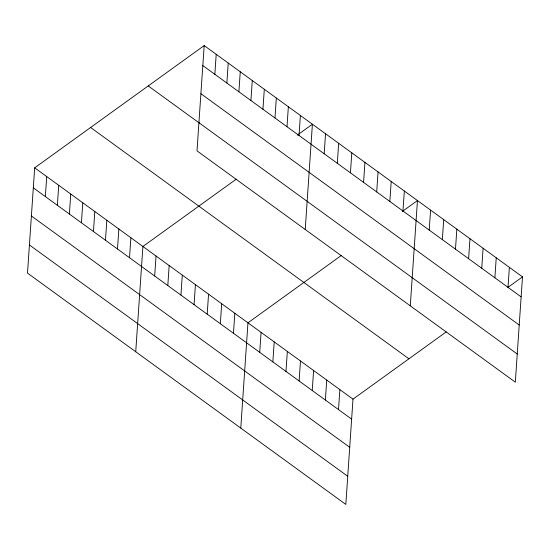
<?xml version="1.0" encoding="UTF-8"?>
<svg xmlns="http://www.w3.org/2000/svg" width="550" height="550" viewBox="0 0 550 550"><rect width="100%" height="100%" fill="white"/><g stroke="black" fill="none" stroke-linecap="round" stroke-linejoin="round"><path stroke-width="0.82" d="M446.222 331.904L352.997 399.149L345.819 504.426L27.5 273.109L34.677 167.833L204.181 45.574L522.5 276.891L515.322 382.168L197.003 150.851L204.181 45.574M45.341 196.563L46.702 176.577M57.365 205.301L58.726 185.316M69.389 214.039L70.751 194.054M81.414 222.778L82.782 202.792M93.438 231.516L94.806 211.53M105.469 240.254L106.831 220.268M117.494 248.992L118.855 229.006M129.518 257.737L130.879 237.744M135.726 351.759L142.904 246.482L236.129 179.238M154.674 276.011L156.035 256.025M167.805 285.553L169.166 265.567M180.936 295.096L182.298 275.11M194.067 304.638L195.429 284.653M214.844 74.305L216.205 54.312M207.199 314.181L208.56 294.188M226.868 83.043L228.229 63.051M220.33 323.723L221.691 303.731M238.893 91.781L240.254 71.789M233.461 333.266L234.822 313.273M250.917 100.519L252.278 80.527M240.776 428.092L247.954 322.816L341.179 255.571M262.941 109.257L264.309 89.272M274.966 117.996L276.334 98.01M259.717 352.351L261.085 332.358M286.997 126.734L288.358 106.748M272.848 361.893L274.216 341.901M299.021 135.472L300.382 115.486M285.979 371.429L287.347 351.443M305.229 229.494L312.407 124.224L297.275 135.142M299.111 380.971L300.472 360.986M324.177 153.752L325.538 133.767M312.242 390.514L313.603 370.528M337.308 163.295L338.669 143.309M325.373 400.056L326.734 380.071M350.439 172.838L351.801 152.845M338.504 409.599L339.866 389.606M363.571 182.38L364.932 162.387M376.702 191.923L378.063 171.93M389.833 201.465L391.194 181.472M402.957 211.008L404.326 191.015M410.279 305.827L417.457 200.558L402.318 211.475M429.22 230.086L430.588 210.1M442.351 239.628L443.712 219.643M455.482 249.171L456.844 229.185M468.614 258.713L469.975 238.721M481.745 268.256L483.106 248.263M494.876 277.798L496.237 257.806M508.007 287.341L509.369 267.348M508.021 287.334L522.5 276.891M202.819 65.567L521.139 296.883M200.894 93.706L519.221 325.022M198.921 122.705L517.241 354.021M148.246 85.924L199.684 123.303M90.613 127.49L408.932 358.806M34.677 167.833L352.997 399.149M33.316 187.825L351.636 419.141M31.398 215.971L349.718 447.281M29.418 244.963L347.738 476.279"/></g></svg>
